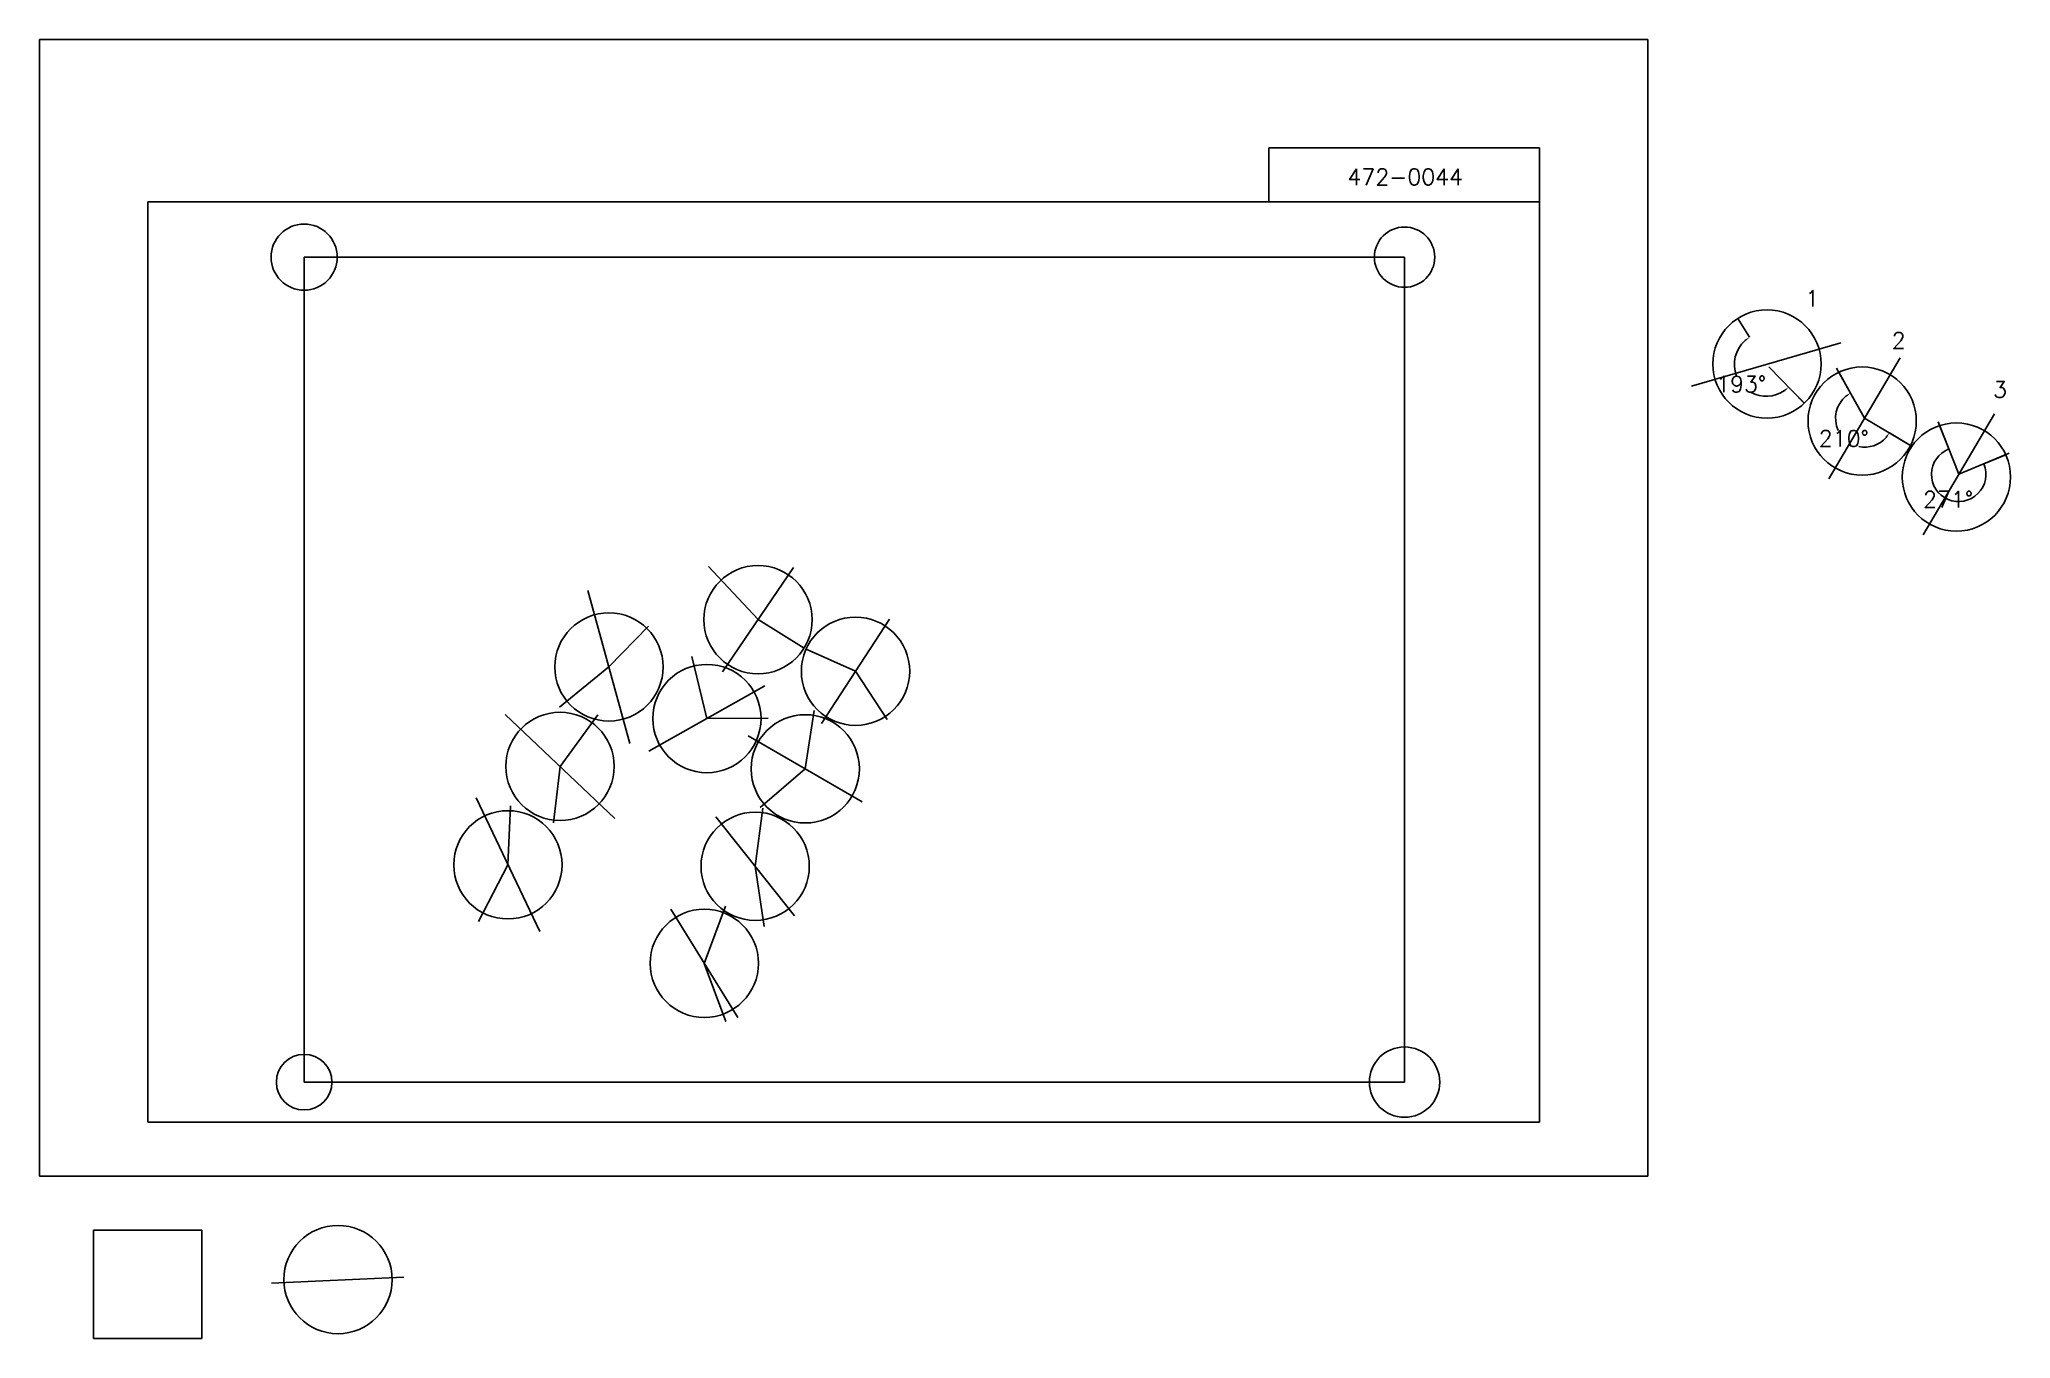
# Model space of a CAD drawing. Extents: x 0 to 1819984, y -150000 to 1050000.
import ezdxf

# ---------------------------------------------------------------- set-up
doc = ezdxf.new("R2010")
doc.units = 0
doc.header["$MEASUREMENT"] = 0
doc.layers.get('0').update_dxf_attribs({"linetype": 'CONTINUOUS'})
doc.layers.get('Defpoints').update_dxf_attribs({"linetype": 'CONTINUOUS'})
for name, color, linetype in [('_0-0_', 7, 'CONTINUOUS'), ('_0-1_V-nasSTD', 7, 'CONTINUOUS'), ('_0-2_番号', 7, 'CONTINUOUS'), ('ADD_LINE', 7, 'CONTINUOUS'), ('文字', 7, 'CONTINUOUS')]:
    doc.layers.add(name, color=color, linetype=linetype)
doc.layers.add('位置合わせ用', color=7, linetype='CONTINUOUS', plot=False)
doc.styles.get("Standard").update_dxf_attribs({"font": 'txt', "height": 15000, "bigfont": 'bigfont.shx'})
doc.dimstyles.get("Standard").update_dxf_attribs({"dimtxt": 0.18, "dimasz": 0.18, "dimexe": 0.18, "dimexo": 0.0625, "dimgap": 0.09, "dimtad": 0, "dimtih": 1, "dimtoh": 1, "dimdec": 4, "dimzin": 0, "dimdsep": 46, "dimtxsty": 'Standard', "dimcen": 0.09, "dimadec": 0, "dimazin": 0, "dimtfac": 1, "dimtdec": 4, "dimtofl": 0, "dimtmove": 0, "dimatfit": 3, "dimfxl": 1, "dimtolj": 1, "dimtzin": 0, "dimarcsym": 0})
picture_1 = doc.add_image_def('image1.jpg', size_in_pixel=(800, 600))

# ---------------------------------------------------------------- blocks, each defined once
blk = doc.blocks.new('-000-CCURVE_ORG002')
at = {"layer": '_0-0_', "color": 5, "linetype": 'Continuous'}
for p, q in [((30, -10), (10, -10)), ((10, -10), (10, -30)), ((30, -30), (30, -10)), ((10, -30), (30, -30))]:
    blk.add_line(p, q, dxfattribs=at)
blk = doc.blocks.new('-008-$$ATRU$$11$$背景色$$色$$0_0_0')
at = {"layer": '_0-2_番号'}
blk.add_blockref('-000-CCURVE_ORG002', (0, 0), dxfattribs=at)
blk = doc.blocks.new('*D27')
at = {"color": 0, "linetype": 'Continuous', "lineweight": -2}
for p, q in [((1568104, 792245), (1578880, 774840)), ((1629640, 714000), (1615070, 728792))]:
    blk.add_line(p, q, dxfattribs=at)
for start, end in [(131.496881, 201.309321), (240.743794, 304.832348)]:
    blk.add_arc((1594392, 749786), 29468, start, end, dxfattribs=at)
at = {"color": 0}
for points in [[(1575365, 771189), (1574370, 772526), (1578880, 774841)], [(1611756, 724957), (1610691, 726240), (1615070, 728792)]]:
    blk.add_solid(points, dxfattribs=at)
at = {"layer": 'Defpoints', "color": 0}
for p in [(1568104, 792245), (1565088, 746690), (1594392, 749786), (1629640, 714000)]:
    blk.add_point(p, dxfattribs=at)
at = {"color": 0, "linetype": 'Continuous', "insert": (1571223, 731578), "char_height": 15000, "attachment_point": 5}
blk.add_mtext('\\A1;193%%d', dxfattribs=at)
blk = doc.blocks.new('*D28')
at = {"color": 0, "linetype": 'Continuous', "lineweight": -2}
for p, q in [((1661270, 742552), (1672046, 723311)), ((1727583, 674939), (1708054, 686470))]:
    blk.add_line(p, q, dxfattribs=at)
for start, end in [(130.005432, 204.698825), (258.553097, 318.68482)]:
    blk.add_arc((1685082, 700035), 26678, start, end, dxfattribs=at)
at = {"color": 0}
for points in [[(1668405, 719784), (1667458, 721156), (1672046, 723311)], [(1705795, 681933), (1704445, 682911), (1708054, 686470)]]:
    blk.add_solid(points, dxfattribs=at)
at = {"layer": 'Defpoints', "color": 0}
for p in [(1661270, 742552), (1658755, 695717), (1685082, 700035), (1727583, 674939)]:
    blk.add_point(p, dxfattribs=at)
at = {"color": 0, "linetype": 'Continuous', "insert": (1666003, 681387), "char_height": 15000, "attachment_point": 5}
blk.add_mtext('\\A1;210%%d', dxfattribs=at)
blk = doc.blocks.new('*D31')
at = {"layer": 'ADD_LINE', "color": 0, "linetype": 'Continuous', "lineweight": -2}
for p, q in [((1754468, 693292), (1762933, 671691)), ((1815520, 666412), (1795295, 657972))]:
    blk.add_line(p, q, dxfattribs=at)
blk.add_arc((1772102, 648293), 25131, 111.399612, 22.651687, dxfattribs=at)
at = {"layer": 'ADD_LINE', "color": 0}
for points in [[(1762933, 671691), (1762933, 671692), (1762933, 671692)], [(1795295, 657972), (1795295, 657972), (1795295, 657972)]]:
    blk.add_solid(points, dxfattribs=at)
at = {"layer": 'Defpoints', "color": 0}
for p in [(1754468, 693293), (1815520, 666412), (1772102, 648293), (1781612, 625030)]:
    blk.add_point(p, dxfattribs=at)
at = {"layer": 'ADD_LINE', "color": 0, "linetype": 'Continuous', "insert": (1762293, 625154), "char_height": 15000, "attachment_point": 5}
blk.add_mtext('\\A1;271%%d', dxfattribs=at)

msp = doc.modelspace()

# ---------------------------------------------------------------- linework, layer by layer
at = {"layer": '_0-1_V-nasSTD', "color": 7, "linetype": 'Continuous'}
for p, q in [((1485000, 1050000), (0, 1050000)), ((0, 1050000), (0, 0)), ((1485000, 1050000), (0, 1050000)), ((0, 1050000), (0, 0)), ((1485000, 0), (1485000, 1050000)), ((1485000, 0), (1485000, 1050000)), ((1135000, 950000), (1135000, 900000)), ((1135000, 950000), (1385000, 950000)), ((1385000, 950000), (1385000, 900000)), ((1385000, 900000), (100000, 900000)), ((100000, 900000), (100000, 50000)), ((1385000, 50000), (1385000, 900000)), ((100000, 50000), (1385000, 50000)), ((0, 0), (1485000, 0)), ((0, 0), (1485000, 0))]:
    msp.add_line(p, q, dxfattribs=at)
at = {"layer": 'ADD_LINE', "color": 1, "linetype": 'Continuous'}
for p, q in [((1525489.26411, 729736.80972), (1663294.76411, 769835.80972)), ((1652183.75, 644122.25), (1717980.25, 755947.75)), ((1739204, 592380), (1805000.5, 704205.5)), ((630764, 465787.25), (696259, 562306.75)), ((506456.75, 541031.25), (545237.25, 399698.75)), ((722068, 418134.25), (784978, 514653.75)), ((562816.125, 392449.5), (669782.875, 452974.5)), ((429933.75, 426490.25), (531417.25, 330521.75)), ((654514.5, 406843.75), (759651.5, 345657.25)), ((461884.5, 225872.125), (403278.5, 349351.875)), ((624572.25, 331997.25), (697111.75, 240480.75)), ((582963.875, 246706.125), (644826.125, 146454.875)), ((214262.32302, -98799.56876), (336470.78129, -93322.43898))]:
    msp.add_line(p, q, dxfattribs=at)
at = {"layer": 'ADD_LINE', "color": 5, "linetype": 'Continuous'}
for p, q in [((1596753.25, 747633.75), (1629814.8632, 713821.27417)), ((1685082, 700035), (1659184.32722, 746275.9796)), ((1685082, 700035), (1729204.75, 673981.25)), ((1772102.25, 648292.75), (1753088.25, 696812.75)), ((1772102.25, 648292.75), (1818728.75, 667751.25)), ((663511.5, 514047), (617735.5, 563149)), ((663511.5, 514047), (705942.93973, 487597.55913)), ((525847, 470365), (562449, 508171.5)), ((616299.5, 422712), (602525.5, 480165.5)), ((753523, 466394), (707869.22033, 486783.51696)), ((525847, 470365), (480203.5, 433338.5)), ((753523, 466394), (782661, 421924.5)), ((480675.5, 378506), (515681.5, 426178)), ((616299.5, 422712), (672840.5, 423123)), ((707083, 376250.5), (715340, 430147.5)), ((480675.5, 378506), (474735, 326283)), ((707083, 376250.5), (665357, 340630)), ((432581.5, 287612), (434847.5, 342167.5)), ((660842, 286239), (667898.5, 340065.5)), ((432581.5, 287612), (405549.5, 235212.5)), ((660842, 286239), (669310.5, 230781)), ((613895, 196580.5), (633311.5, 249565.5)), ((613895, 196580.5), (633854, 142884.5))]:
    msp.add_line(p, q, dxfattribs=at)
at = {"layer": 'ADD_LINE', "color": 5, "linetype": 'ByBlock'}
for centre in [(1595122.531, 750173.16957), (1682964.15392, 697503.40947), (1769984.40392, 645761.15947), (663511.5, 514047), (525847, 470365), (753523, 466394), (616299.5, 422712), (480675.5, 378506), (707083, 376250.5), (432581.5, 287612), (660842, 286239), (613895, 196580.5), (275704.61091, -95468.83904)]:
    msp.add_circle(centre, 50000, dxfattribs=at)
at = {"layer": '位置合わせ用', "color": 5, "linetype": 'Continuous'}
for centre, radius in [((244424.4, 848880.595), 30579.2687), ((1260424.4, 848880.595), 27848.33235), ((244424.4, 86880.595), 25672.78835), ((1260424.4, 86880.595), 32483.49996)]:
    msp.add_circle(centre, radius, dxfattribs=at)

# ---------------------------------------------------------------- block references
at = {"layer": '_0-0_', "xscale": 5000, "yscale": 5000, "zscale": 5000}
msp.add_blockref('-008-$$ATRU$$11$$背景色$$色$$0_0_0', (0, 0), dxfattribs=at)

# ---------------------------------------------------------------- texts
at = {"layer": '文字', "linetype": 'Continuous'}
msp.add_text('472-0044', height=15000, dxfattribs=at).set_placement((1207698.06436, 915464.91089))
at = {"layer": '文字', "color": 5, "linetype": 'Continuous'}
for s, p in [('1', (1630487.25, 803200.25)), ('2', (1710202.25, 764419.75)), ('3', (1803921.25, 719176.25))]:
    msp.add_text(s, height=15000, dxfattribs=at).set_placement(p)

# ---------------------------------------------------------------- dimensions: what is measured, and where the dimension line sits
at = {"color": 5, "linetype": 'Continuous'}
for base, center, p1, p2, picture, middle in [((1565087.53393, 746690.32692), (1594392.01411, 749786.30972), (1568104.28301, 792244.70716), (1629640.37756, 713999.72255), '*D27', (1571223.47133, 731577.62241)), ((1658755.37189, 695717.29916), (1685082, 700035), (1661270.03834, 742551.88724), (1727582.99975, 674938.86655), '*D28', (1666003.1859, 681387.40657))]:
    dim = msp.add_angular_dim_3p(base=base, center=center, p1=p1, p2=p2, dimstyle='Standard', override={"dimasz": 5000, "dimtmove": 2}, dxfattribs=at)
    dim.commit()
    dim.dimension.update_dxf_attribs({"geometry": picture, "text_midpoint": middle})
at = {"layer": 'ADD_LINE', "color": 5, "linetype": 'Continuous'}
dim = msp.add_angular_dim_3p(base=(1781611.89489, 625030.08669), center=(1772102.25, 648292.75), p1=(1754467.74397, 693292.55187), p2=(1815520.42476, 666412.32907), dimstyle='Standard', override={"dimtmove": 2}, dxfattribs=at)
dim.commit()
dim.dimension.update_dxf_attribs({"geometry": '*D31', "text_midpoint": (1762292.86514, 625154.49351)})

# ---------------------------------------------------------------- pictures from other files: only their frames are drawn
image = msp.add_image(picture_1, insert=(244424.4, 86880.595), size_in_units=(1016000, 762000), dxfattribs=at)
image.dxf.flags = 7

doc.saveas('drawing.dxf')
